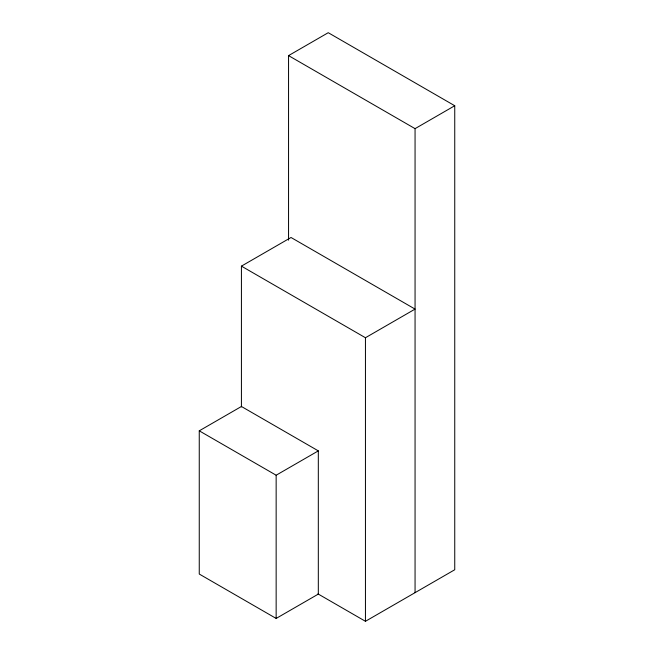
<?xml version="1.0" encoding="UTF-8"?>
<svg xmlns="http://www.w3.org/2000/svg" width="654" height="654" viewBox="0 0 654 654"><rect width="100%" height="100%" fill="white"/><g stroke="black" fill="none" stroke-linecap="round" stroke-linejoin="round"><path stroke-width="0.98" d="M288.553 240.198L288.553 55.615L328.243 32.7L454.743 105.735L454.743 569.748L365.447 621.3L317.95 593.873M288.553 55.615L415.061 128.65L454.743 105.735M241.424 266.137L291.03 237.492L415.061 309.097L365.447 337.742L241.424 266.137L241.424 406.894M199.257 430.831L241.424 406.486L318.318 450.876L318.318 594.094L276.151 618.439L199.257 574.04L199.257 430.831L276.151 475.221L318.318 450.876M415.061 128.65L415.061 592.655M365.447 337.742L365.447 621.3M276.151 475.221L276.151 618.439"/></g></svg>
